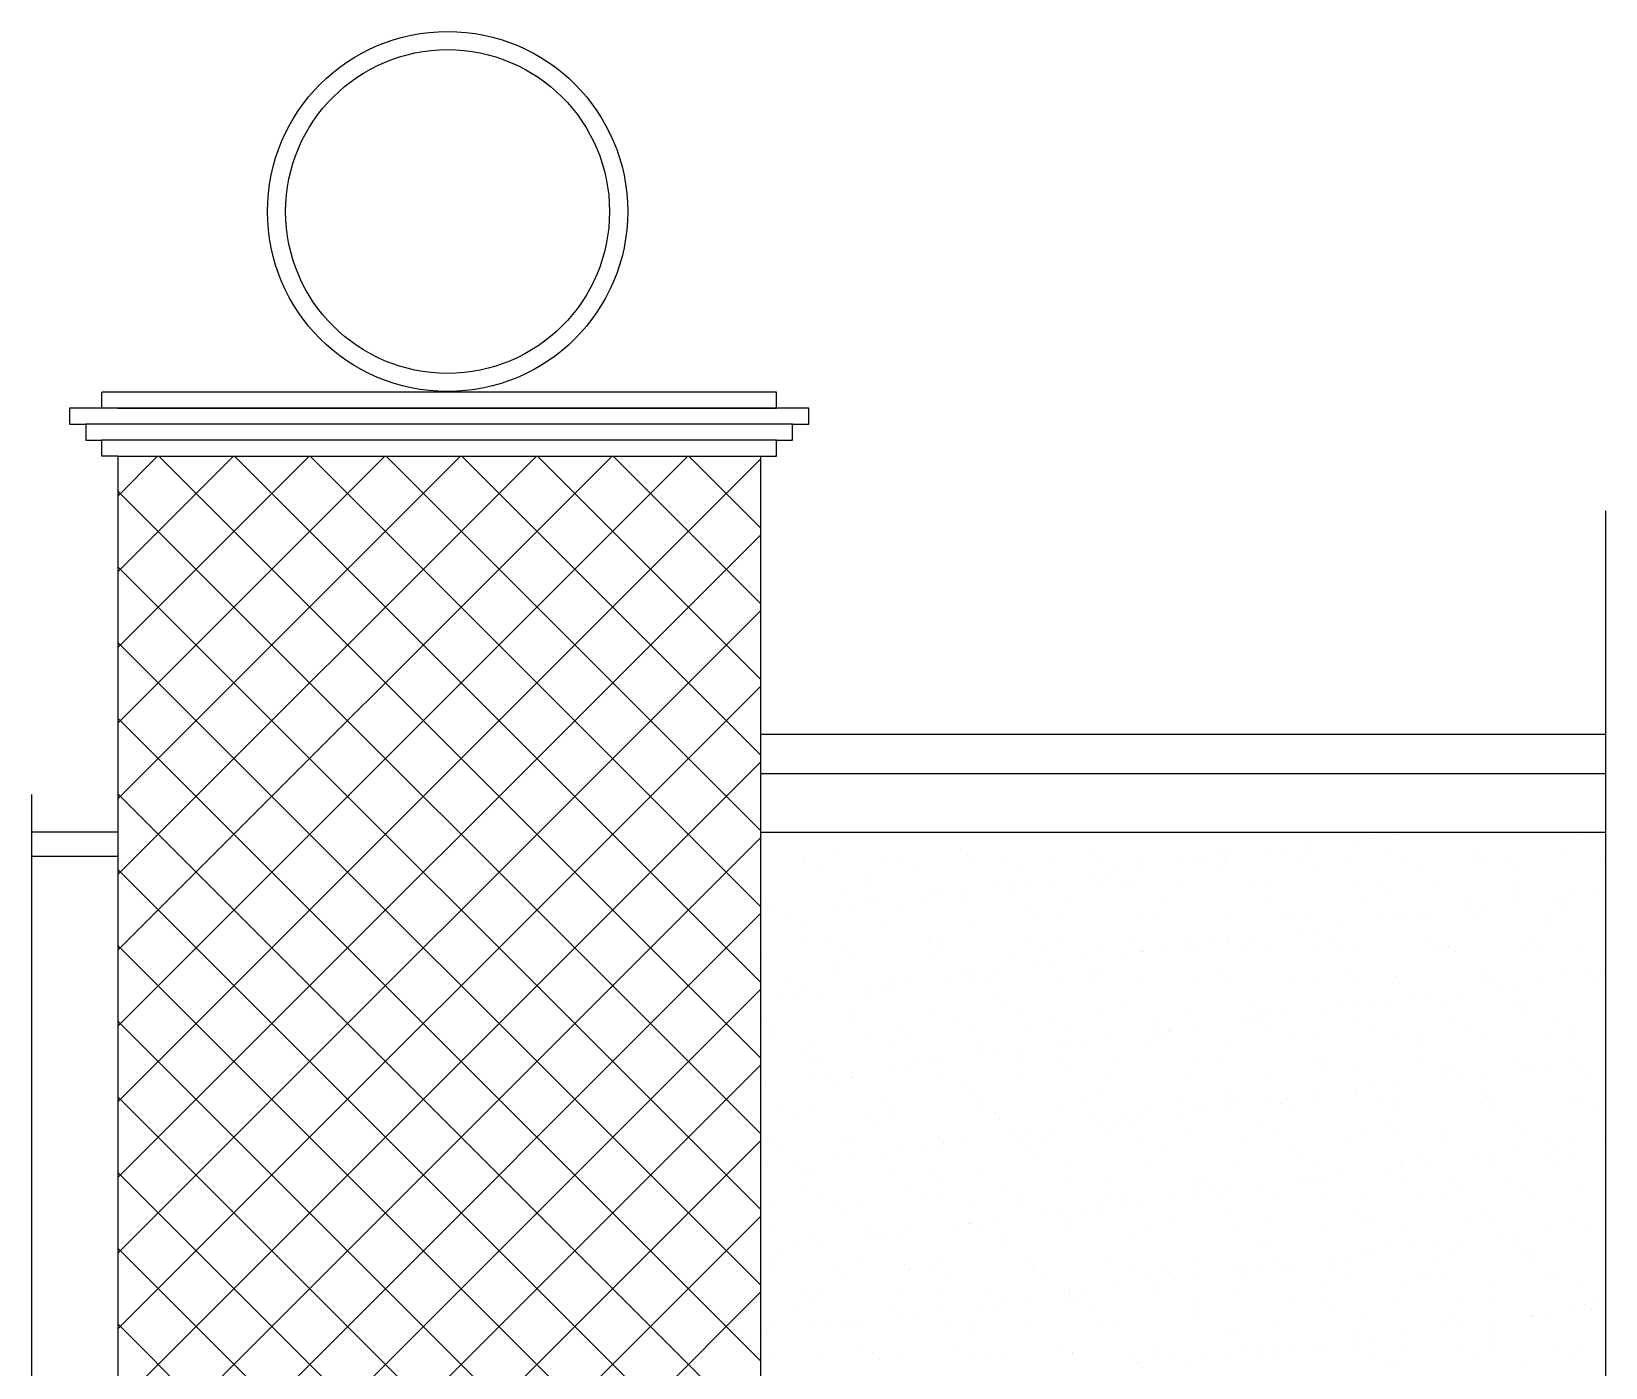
# Model space of a CAD drawing. Header units: metres. Extents: x -53 to 471, y -924 to -843.
# Drawn here: x 465.048 to 467.606, y -889.742 to -887.57 of the extents above; entities that cross this region are included whole.
import ezdxf

# ---------------------------------------------------------------- set-up
doc = ezdxf.new("R2010")
doc.units = ezdxf.units.M
doc.header["$MEASUREMENT"] = 0

# ---------------------------------------------------------------- blocks, each defined once
blk = doc.blocks.new('DDFF')
at = {"color": 7, "lineweight": 25, "ltscale": 72}
for p, q in [((3985.8379, 1457.8055), (3984.7416, 1457.8055)), ((3984.7416, 1457.7794), (3984.7416, 1457.8055)), ((3985.8379, 1457.7794), (3985.8379, 1457.8055)), ((3984.6894, 1457.7794), (3984.6894, 1457.7533)), ((3985.8901, 1457.7794), (3984.6894, 1457.7794)), ((3984.7677, 1457.7794), (3984.7416, 1457.7794)), ((3984.7677, 1457.7794), (3985.8118, 1457.7794)), ((3985.8118, 1457.7794), (3985.8379, 1457.7794)), ((3985.8901, 1457.7533), (3985.8901, 1457.7794)), ((3984.6894, 1457.7533), (3984.7155, 1457.7533)), ((3984.7416, 1457.7533), (3984.7155, 1457.7533)), ((3984.7155, 1457.7533), (3984.7155, 1457.7272)), ((3985.864, 1457.7533), (3984.7416, 1457.7533)), ((3985.864, 1457.7272), (3985.864, 1457.7533)), ((3985.864, 1457.7533), (3985.8901, 1457.7533)), ((3984.7155, 1457.7272), (3984.7416, 1457.7272)), ((3985.8379, 1457.7272), (3984.7416, 1457.7272)), ((3984.7416, 1457.7011), (3984.7416, 1457.7272)), ((3985.8379, 1457.7011), (3985.8379, 1457.7272)), ((3985.8379, 1457.7272), (3985.864, 1457.7272)), ((3984.7677, 1457.7011), (3984.7416, 1457.7011)), ((3984.7677, 1457.7011), (3984.7677, 1454.1809)), ((3984.7677, 1457.7011), (3985.8118, 1457.7011)), ((3984.7677, 1457.6365), (3984.8323, 1457.7011)), ((3984.7677, 1457.5134), (3984.9554, 1457.7011)), ((3984.7677, 1457.3904), (3985.0784, 1457.7011)), ((3984.7677, 1457.2673), (3985.2015, 1457.7011)), ((3984.7677, 1457.1443), (3985.3245, 1457.7011)), ((3984.7677, 1457.0212), (3985.4476, 1457.7011)), ((3984.7677, 1456.8982), (3985.5706, 1457.7011)), ((3984.7677, 1456.7751), (3985.6937, 1457.7011)), ((3984.7677, 1456.6521), (3985.8118, 1457.6962)), ((3985.8118, 1456.7235), (3984.8342, 1457.7011)), ((3985.8118, 1456.8466), (3984.9573, 1457.7011)), ((3985.8118, 1456.9696), (3985.0803, 1457.7011)), ((3985.8118, 1457.0927), (3985.2034, 1457.7011)), ((3985.8118, 1457.2157), (3985.3264, 1457.7011)), ((3985.8118, 1457.3388), (3985.4495, 1457.7011)), ((3985.8118, 1457.4618), (3985.5725, 1457.7011)), ((3985.8118, 1457.5849), (3985.6956, 1457.7011)), ((3985.8118, 1457.7011), (3985.8118, 1454.1809)), ((3985.8118, 1457.7011), (3985.8379, 1457.7011)), ((3985.8118, 1456.6005), (3984.7677, 1457.6446)), ((3987.1847, 1457.6124), (3987.1847, 1455.9964)), ((3984.7677, 1456.529), (3985.8118, 1457.5731)), ((3985.8118, 1456.4774), (3984.7677, 1457.5216)), ((3984.7677, 1456.406), (3985.8118, 1457.4501)), ((3985.8118, 1456.3544), (3984.7677, 1457.3985)), ((3984.7677, 1456.2829), (3985.8118, 1457.327)), ((3985.8118, 1456.2313), (3984.7677, 1457.2755)), ((3985.8118, 1457.2493), (3987.1847, 1457.2493)), ((3984.7677, 1456.1598), (3985.8118, 1457.204)), ((3985.8118, 1457.1857), (3987.1847, 1457.1857)), ((3984.6274, 1457.1513), (3984.6274, 1454.3314)), ((3985.8118, 1456.1083), (3984.7677, 1457.1524)), ((3984.7677, 1457.0903), (3984.6274, 1457.0903)), ((3985.8118, 1457.0903), (3987.1847, 1457.0903)), ((3984.7677, 1456.0368), (3985.8118, 1457.0809)), ((3985.8142, 1457.0856), (3985.8142, 1457.0856)), ((3985.9288, 1457.0633), (3985.9288, 1457.0633)), ((3986.7055, 1457.0678), (3986.7055, 1457.0678)), ((3986.7764, 1457.0772), (3986.7764, 1457.0772)), ((3986.8036, 1457.0807), (3986.8036, 1457.0807)), ((3986.846, 1457.0863), (3986.846, 1457.0863)), ((3987.1461, 1457.0857), (3987.1461, 1457.0857)), ((3984.7677, 1457.0509), (3984.6274, 1457.0509)), ((3985.8804, 1457.0429), (3985.8804, 1457.0429)), ((3985.8817, 1457.0409), (3985.8817, 1457.0409)), ((3986.014, 1457.0423), (3986.014, 1457.0423)), ((3986.0443, 1457.0412), (3986.0443, 1457.0412)), ((3986.1377, 1457.0615), (3986.1377, 1457.0615)), ((3986.1474, 1457.0527), (3986.1474, 1457.0527)), ((3986.155, 1457.0474), (3986.155, 1457.0474)), ((3986.2069, 1457.0415), (3986.2069, 1457.0415)), ((3986.2916, 1457.0491), (3986.2916, 1457.0491)), ((3986.3497, 1457.0569), (3986.3497, 1457.0569)), ((3986.3695, 1457.0418), (3986.3695, 1457.0418)), ((3986.4252, 1457.0485), (3986.4252, 1457.0485)), ((3986.4954, 1457.0402), (3986.4954, 1457.0402)), ((3986.5225, 1457.0437), (3986.5225, 1457.0437)), ((3986.532, 1457.0421), (3986.532, 1457.0421)), ((3986.5586, 1457.0551), (3986.5586, 1457.0551)), ((3986.565, 1457.0493), (3986.565, 1457.0493)), ((3986.5662, 1457.0535), (3986.5662, 1457.0535)), ((3986.5683, 1457.0463), (3986.5683, 1457.0463)), ((3986.6359, 1457.0587), (3986.6359, 1457.0587)), ((3986.6631, 1457.0622), (3986.6631, 1457.0622)), ((3986.6946, 1457.0424), (3986.6946, 1457.0424)), ((3986.7028, 1457.0553), (3986.7028, 1457.0553)), ((3986.7706, 1457.0505), (3986.7706, 1457.0505)), ((3986.8364, 1457.0546), (3986.8364, 1457.0546)), ((3986.8572, 1457.0427), (3986.8572, 1457.0427)), ((3986.9774, 1457.0597), (3986.9774, 1457.0597)), ((3986.9795, 1457.0487), (3986.9795, 1457.0487)), ((3986.9891, 1457.0399), (3986.9891, 1457.0399)), ((3987.0198, 1457.043), (3987.0198, 1457.043)), ((3987.114, 1457.0615), (3987.114, 1457.0615)), ((3987.1824, 1457.0433), (3987.1824, 1457.0433)), ((3985.8118, 1455.9852), (3984.7677, 1457.0294)), ((3985.9037, 1457.0269), (3985.9037, 1457.0269)), ((3985.9808, 1457.0157), (3985.9808, 1457.0157)), ((3986.0663, 1457.0272), (3986.0663, 1457.0272)), ((3986.2289, 1457.0275), (3986.2289, 1457.0275)), ((3986.2839, 1457.0123), (3986.2839, 1457.0123)), ((3986.3548, 1457.0217), (3986.3548, 1457.0217)), ((3986.382, 1457.0252), (3986.382, 1457.0252)), ((3986.3915, 1457.0278), (3986.3915, 1457.0278)), ((3986.4244, 1457.0308), (3986.4244, 1457.0308)), ((3986.5541, 1457.0281), (3986.5541, 1457.0281)), ((3986.7166, 1457.0284), (3986.7166, 1457.0284)), ((3986.8792, 1457.0286), (3986.8792, 1457.0286)), ((3987.0418, 1457.0289), (3987.0418, 1457.0289)), ((3987.1846, 1457.0125), (3987.1846, 1457.0125)), ((3985.951, 1456.994), (3985.951, 1456.994)), ((3985.9904, 1457.0069), (3985.9904, 1457.0069)), ((3986.0877, 1456.9957), (3986.0877, 1456.9957)), ((3986.1009, 1456.9882), (3986.1009, 1456.9882)), ((3986.1434, 1456.9938), (3986.1434, 1456.9938)), ((3986.1928, 1457.0111), (3986.1928, 1457.0111)), ((3986.2143, 1457.0032), (3986.2143, 1457.0032)), ((3986.2212, 1456.9951), (3986.2212, 1456.9951)), ((3986.2415, 1457.0067), (3986.2415, 1457.0067)), ((3986.3622, 1457.0002), (3986.3622, 1457.0002)), ((3986.4017, 1457.0093), (3986.4017, 1457.0093)), ((3986.4113, 1457.0005), (3986.4113, 1457.0005)), ((3986.4989, 1457.0019), (3986.4989, 1457.0019)), ((3986.6137, 1457.0047), (3986.6137, 1457.0047)), ((3986.6324, 1457.0013), (3986.6324, 1457.0013)), ((3986.7734, 1457.0063), (3986.7734, 1457.0063)), ((3986.8226, 1457.0029), (3986.8226, 1457.0029)), ((3986.8322, 1456.9941), (3986.8322, 1456.9941)), ((3986.9101, 1457.0081), (3986.9101, 1457.0081)), ((3987.0346, 1456.9983), (3987.0346, 1456.9983)), ((3987.0436, 1457.0074), (3987.0436, 1457.0074)), ((3987.1328, 1456.9889), (3987.1328, 1456.9889)), ((3987.1752, 1456.9945), (3987.1752, 1456.9945)), ((3985.8204, 1456.9761), (3985.8204, 1456.9761)), ((3985.8239, 1456.9699), (3985.8239, 1456.9699)), ((3985.8335, 1456.9611), (3985.8335, 1456.9611)), ((3985.9332, 1456.9661), (3985.9332, 1456.9661)), ((3985.9604, 1456.9697), (3985.9604, 1456.9697)), ((3985.983, 1456.9764), (3985.983, 1456.9764)), ((3986.0029, 1456.9753), (3986.0029, 1456.9753)), ((3986.0358, 1456.9653), (3986.0358, 1456.9653)), ((3986.0738, 1456.9846), (3986.0738, 1456.9846)), ((3986.1456, 1456.9767), (3986.1456, 1456.9767)), ((3986.2447, 1456.9635), (3986.2447, 1456.9635)), ((3986.3081, 1456.977), (3986.3081, 1456.977)), ((3986.4707, 1456.9773), (3986.4707, 1456.9773)), ((3986.6333, 1456.9776), (3986.6333, 1456.9776)), ((3986.7959, 1456.9779), (3986.7959, 1456.9779)), ((3986.9585, 1456.9782), (3986.9585, 1456.9782)), ((3986.9651, 1456.9668), (3986.9651, 1456.9668)), ((3986.9923, 1456.9704), (3986.9923, 1456.9704)), ((3987.0347, 1456.976), (3987.0347, 1456.976)), ((3987.1056, 1456.9853), (3987.1056, 1456.9853)), ((3987.1173, 1456.9609), (3987.1173, 1456.9609)), ((3987.121, 1456.9785), (3987.121, 1456.9785)), ((3984.7677, 1455.9137), (3985.8118, 1456.9579)), ((3985.8199, 1456.9512), (3985.8199, 1456.9512)), ((3985.8623, 1456.9568), (3985.8623, 1456.9568)), ((3985.8837, 1456.9423), (3985.8837, 1456.9423)), ((3986.0172, 1456.9417), (3986.0172, 1456.9417)), ((3986.1583, 1456.9468), (3986.1583, 1456.9468)), ((3986.2544, 1456.9546), (3986.2544, 1456.9546)), ((3986.2949, 1456.9485), (3986.2949, 1456.9485)), ((3986.4285, 1456.9479), (3986.4285, 1456.9479)), ((3986.4567, 1456.9588), (3986.4567, 1456.9588)), ((3986.5695, 1456.953), (3986.5695, 1456.953)), ((3986.6656, 1456.957), (3986.6656, 1456.957)), ((3986.6753, 1456.9482), (3986.6753, 1456.9482)), ((3986.7061, 1456.9547), (3986.7061, 1456.9547)), ((3986.7536, 1456.939), (3986.7536, 1456.939)), ((3986.8245, 1456.9483), (3986.8245, 1456.9483)), ((3986.8397, 1456.9541), (3986.8397, 1456.9541)), ((3986.8517, 1456.9519), (3986.8517, 1456.9519)), ((3986.8776, 1456.9524), (3986.8776, 1456.9524)), ((3986.8942, 1456.9575), (3986.8942, 1456.9575)), ((3986.9807, 1456.9591), (3986.9807, 1456.9591)), ((3987.0865, 1456.9506), (3987.0865, 1456.9506)), ((3987.0961, 1456.9418), (3987.0961, 1456.9418)), ((3985.8789, 1456.9194), (3985.8789, 1456.9194)), ((3985.9239, 1456.9102), (3985.9239, 1456.9102)), ((3986.0865, 1456.9105), (3986.0865, 1456.9105)), ((3986.0878, 1456.9176), (3986.0878, 1456.9176)), ((3986.249, 1456.9108), (3986.249, 1456.9108)), ((3986.2998, 1456.913), (3986.2998, 1456.913)), ((3986.4116, 1456.9111), (3986.4116, 1456.9111)), ((3986.5087, 1456.9112), (3986.5087, 1456.9112)), ((3986.5435, 1456.9113), (3986.5435, 1456.9113)), ((3986.5707, 1456.9149), (3986.5707, 1456.9149)), ((3986.5742, 1456.9113), (3986.5742, 1456.9113)), ((3986.6131, 1456.9205), (3986.6131, 1456.9205)), ((3986.684, 1456.9298), (3986.684, 1456.9298)), ((3986.7112, 1456.9334), (3986.7112, 1456.9334)), ((3986.7368, 1456.9116), (3986.7368, 1456.9116)), ((3986.8994, 1456.9119), (3986.8994, 1456.9119)), ((3987.0619, 1456.9122), (3987.0619, 1456.9122)), ((3985.8118, 1455.8622), (3984.7677, 1456.9063)), ((3985.8133, 1456.8883), (3985.8133, 1456.8883)), ((3985.9459, 1456.8961), (3985.9459, 1456.8961)), ((3985.9543, 1456.8934), (3985.9543, 1456.8934)), ((3986.0909, 1456.8951), (3986.0909, 1456.8951)), ((3986.0974, 1456.9088), (3986.0974, 1456.9088)), ((3986.1085, 1456.8964), (3986.1085, 1456.8964)), ((3986.2245, 1456.8945), (3986.2245, 1456.8945)), ((3986.2711, 1456.8967), (3986.2711, 1456.8967)), ((3986.3655, 1456.8996), (3986.3655, 1456.8996)), ((3986.403, 1456.8928), (3986.403, 1456.8928)), ((3986.4301, 1456.8964), (3986.4301, 1456.8964)), ((3986.4336, 1456.897), (3986.4336, 1456.897)), ((3986.4726, 1456.902), (3986.4726, 1456.902)), ((3986.5022, 1456.9013), (3986.5022, 1456.9013)), ((3986.5183, 1456.9024), (3986.5183, 1456.9024)), ((3986.5962, 1456.8973), (3986.5962, 1456.8973)), ((3986.6357, 1456.9007), (3986.6357, 1456.9007)), ((3986.7207, 1456.9066), (3986.7207, 1456.9066)), ((3986.7588, 1456.8976), (3986.7588, 1456.8976)), ((3986.7767, 1456.9057), (3986.7767, 1456.9057)), ((3986.9134, 1456.9075), (3986.9134, 1456.9075)), ((3986.9214, 1456.8979), (3986.9214, 1456.8979)), ((3986.9296, 1456.9048), (3986.9296, 1456.9048)), ((3986.9392, 1456.896), (3986.9392, 1456.896)), ((3987.0469, 1456.9068), (3987.0469, 1456.9068)), ((3987.084, 1456.8982), (3987.084, 1456.8982)), ((3987.1416, 1456.9002), (3987.1416, 1456.9002)), ((3985.9309, 1456.8718), (3985.9309, 1456.8718)), ((3985.9405, 1456.863), (3985.9405, 1456.863)), ((3986.1429, 1456.8672), (3986.1429, 1456.8672)), ((3986.1491, 1456.8594), (3986.1491, 1456.8594)), ((3986.1915, 1456.865), (3986.1915, 1456.865)), ((3986.2624, 1456.8743), (3986.2624, 1456.8743)), ((3986.2896, 1456.8779), (3986.2896, 1456.8779)), ((3986.3321, 1456.8835), (3986.3321, 1456.8835)), ((3986.3518, 1456.8654), (3986.3518, 1456.8654)), ((3986.5637, 1456.8608), (3986.5637, 1456.8608)), ((3986.7726, 1456.859), (3986.7726, 1456.859)), ((3986.984, 1456.8585), (3986.984, 1456.8585)), ((3987.1206, 1456.8603), (3987.1206, 1456.8603)), ((3987.1809, 1456.8601), (3987.1809, 1456.8601)), ((3984.7677, 1455.7907), (3985.8118, 1456.8348)), ((3985.8626, 1456.8454), (3985.8626, 1456.8454)), ((3985.887, 1456.8417), (3985.887, 1456.8417)), ((3985.9814, 1456.8373), (3985.9814, 1456.8373)), ((3986.0085, 1456.8409), (3986.0085, 1456.8409)), ((3986.0205, 1456.8411), (3986.0205, 1456.8411)), ((3986.0252, 1456.8457), (3986.0252, 1456.8457)), ((3986.051, 1456.8465), (3986.051, 1456.8465)), ((3986.1219, 1456.8558), (3986.1219, 1456.8558)), ((3986.1615, 1456.8462), (3986.1615, 1456.8462)), ((3986.1877, 1456.8459), (3986.1877, 1456.8459)), ((3986.2982, 1456.8479), (3986.2982, 1456.8479)), ((3986.3503, 1456.8462), (3986.3503, 1456.8462)), ((3986.3614, 1456.8566), (3986.3614, 1456.8566)), ((3986.4317, 1456.8473), (3986.4317, 1456.8473)), ((3986.5129, 1456.8465), (3986.5129, 1456.8465)), ((3986.5728, 1456.8524), (3986.5728, 1456.8524)), ((3986.6755, 1456.8468), (3986.6755, 1456.8468)), ((3986.7094, 1456.8541), (3986.7094, 1456.8541)), ((3986.7823, 1456.8502), (3986.7823, 1456.8502)), ((3986.838, 1456.8471), (3986.838, 1456.8471)), ((3986.843, 1456.8535), (3986.843, 1456.8535)), ((3986.9846, 1456.8544), (3986.9846, 1456.8544)), ((3987.0006, 1456.8474), (3987.0006, 1456.8474)), ((3987.0132, 1456.838), (3987.0132, 1456.838)), ((3987.0404, 1456.8416), (3987.0404, 1456.8416)), ((3987.0828, 1456.8472), (3987.0828, 1456.8472)), ((3987.1537, 1456.8565), (3987.1537, 1456.8565)), ((3987.1632, 1456.8477), (3987.1632, 1456.8477)), ((3985.8408, 1456.8188), (3985.8408, 1456.8188)), ((3985.868, 1456.8224), (3985.868, 1456.8224)), ((3985.9105, 1456.828), (3985.9105, 1456.828)), ((3985.9859, 1456.8214), (3985.9859, 1456.8214)), ((3986.1948, 1456.8196), (3986.1948, 1456.8196)), ((3986.2044, 1456.8108), (3986.2044, 1456.8108)), ((3986.4068, 1456.815), (3986.4068, 1456.815)), ((3986.6157, 1456.8132), (3986.6157, 1456.8132)), ((3986.8018, 1456.8101), (3986.8018, 1456.8101)), ((3986.8277, 1456.8086), (3986.8277, 1456.8086)), ((3986.8727, 1456.8195), (3986.8727, 1456.8195)), ((3986.8999, 1456.8231), (3986.8999, 1456.8231)), ((3986.9423, 1456.8287), (3986.9423, 1456.8287)), ((3985.8118, 1455.7391), (3984.7677, 1456.7832)), ((3985.8166, 1456.7877), (3985.8166, 1456.7877)), ((3985.9576, 1456.7928), (3985.9576, 1456.7928)), ((3986.0942, 1456.7945), (3986.0942, 1456.7945)), ((3986.2278, 1456.7939), (3986.2278, 1456.7939)), ((3986.3688, 1456.799), (3986.3688, 1456.799)), ((3986.5054, 1456.8007), (3986.5054, 1456.8007)), ((3986.5916, 1456.7825), (3986.5916, 1456.7825)), ((3986.6188, 1456.7861), (3986.6188, 1456.7861)), ((3986.6253, 1456.8044), (3986.6253, 1456.8044)), ((3986.639, 1456.8001), (3986.639, 1456.8001)), ((3986.6612, 1456.7916), (3986.6612, 1456.7916)), ((3986.7322, 1456.801), (3986.7322, 1456.801)), ((3986.7593, 1456.8046), (3986.7593, 1456.8046)), ((3986.78, 1456.8052), (3986.78, 1456.8052)), ((3986.9167, 1456.8069), (3986.9167, 1456.8069)), ((3987.0366, 1456.8068), (3987.0366, 1456.8068)), ((3987.0462, 1456.7979), (3987.0462, 1456.7979)), ((3987.0502, 1456.8063), (3987.0502, 1456.8063)), ((3987.1041, 1456.7815), (3987.1041, 1456.7815)), ((3985.8255, 1456.7651), (3985.8255, 1456.7651)), ((3985.829, 1456.7756), (3985.829, 1456.7756)), ((3985.966, 1456.7794), (3985.966, 1456.7794)), ((3985.9881, 1456.7654), (3985.9881, 1456.7654)), ((3986.0379, 1456.7738), (3986.0379, 1456.7738)), ((3986.0475, 1456.7649), (3986.0475, 1456.7649)), ((3986.1286, 1456.7797), (3986.1286, 1456.7797)), ((3986.1506, 1456.7657), (3986.1506, 1456.7657)), ((3986.2499, 1456.7691), (3986.2499, 1456.7691)), ((3986.2912, 1456.78), (3986.2912, 1456.78)), ((3986.3132, 1456.766), (3986.3132, 1456.766)), ((3986.4511, 1456.764), (3986.4511, 1456.764)), ((3986.4538, 1456.7803), (3986.4538, 1456.7803)), ((3986.4588, 1456.7674), (3986.4588, 1456.7674)), ((3986.4684, 1456.7585), (3986.4684, 1456.7585)), ((3986.4758, 1456.7663), (3986.4758, 1456.7663)), ((3986.4783, 1456.7676), (3986.4783, 1456.7676)), ((3986.5207, 1456.7731), (3986.5207, 1456.7731)), ((3986.6164, 1456.7806), (3986.6164, 1456.7806)), ((3986.6384, 1456.7666), (3986.6384, 1456.7666)), ((3986.6707, 1456.7627), (3986.6707, 1456.7627)), ((3986.7789, 1456.7809), (3986.7789, 1456.7809)), ((3986.801, 1456.7669), (3986.801, 1456.7669)), ((3986.8796, 1456.7609), (3986.8796, 1456.7609)), ((3986.9415, 1456.7812), (3986.9415, 1456.7812)), ((3986.9635, 1456.7672), (3986.9635, 1456.7672)), ((3986.9873, 1456.7579), (3986.9873, 1456.7579)), ((3987.0916, 1456.7563), (3987.0916, 1456.7563)), ((3987.1239, 1456.7597), (3987.1239, 1456.7597)), ((3987.1261, 1456.7675), (3987.1261, 1456.7675)), ((3985.8903, 1456.7411), (3985.8903, 1456.7411)), ((3986.0238, 1456.7405), (3986.0238, 1456.7405)), ((3986.1648, 1456.7456), (3986.1648, 1456.7456)), ((3986.1972, 1456.7306), (3986.1972, 1456.7306)), ((3986.2397, 1456.7361), (3986.2397, 1456.7361)), ((3986.3015, 1456.7473), (3986.3015, 1456.7473)), ((3986.3106, 1456.7455), (3986.3106, 1456.7455)), ((3986.3377, 1456.7491), (3986.3377, 1456.7491)), ((3986.3802, 1456.7546), (3986.3802, 1456.7546)), ((3986.435, 1456.7467), (3986.435, 1456.7467)), ((3986.576, 1456.7518), (3986.576, 1456.7518)), ((3986.7127, 1456.7535), (3986.7127, 1456.7535)), ((3986.8462, 1456.7529), (3986.8462, 1456.7529)), ((3986.8893, 1456.7521), (3986.8893, 1456.7521)), ((3984.7677, 1455.6676), (3985.8118, 1456.7118)), ((3985.8809, 1456.7279), (3985.8809, 1456.7279)), ((3985.8906, 1456.7191), (3985.8906, 1456.7191)), ((3985.9047, 1456.7146), (3985.9047, 1456.7146)), ((3986.0295, 1456.7085), (3986.0295, 1456.7085)), ((3986.0567, 1456.7121), (3986.0567, 1456.7121)), ((3986.0673, 1456.7149), (3986.0673, 1456.7149)), ((3986.0929, 1456.7233), (3986.0929, 1456.7233)), ((3986.0991, 1456.7176), (3986.0991, 1456.7176)), ((3986.17, 1456.727), (3986.17, 1456.727)), ((3986.2299, 1456.7152), (3986.2299, 1456.7152)), ((3986.3018, 1456.7215), (3986.3018, 1456.7215)), ((3986.3114, 1456.7127), (3986.3114, 1456.7127)), ((3986.3925, 1456.7155), (3986.3925, 1456.7155)), ((3986.5138, 1456.7169), (3986.5138, 1456.7169)), ((3986.5551, 1456.7158), (3986.5551, 1456.7158)), ((3986.7176, 1456.7161), (3986.7176, 1456.7161)), ((3986.7227, 1456.7151), (3986.7227, 1456.7151)), ((3986.7323, 1456.7063), (3986.7323, 1456.7063)), ((3986.8802, 1456.7164), (3986.8802, 1456.7164)), ((3986.9199, 1456.7063), (3986.9199, 1456.7063)), ((3986.9347, 1456.7105), (3986.9347, 1456.7105)), ((3987.0428, 1456.7167), (3987.0428, 1456.7167)), ((3987.0535, 1456.7057), (3987.0535, 1456.7057)), ((3987.0613, 1456.7092), (3987.0613, 1456.7092)), ((3987.0885, 1456.7127), (3987.0885, 1456.7127)), ((3987.131, 1456.7183), (3987.131, 1456.7183)), ((3987.1436, 1456.7087), (3987.1436, 1456.7087)), ((3985.8181, 1456.6806), (3985.8181, 1456.6806)), ((3985.8199, 1456.6871), (3985.8199, 1456.6871)), ((3985.889, 1456.69), (3985.889, 1456.69)), ((3985.9162, 1456.6936), (3985.9162, 1456.6936)), ((3985.9586, 1456.6991), (3985.9586, 1456.6991)), ((3985.9609, 1456.6922), (3985.9609, 1456.6922)), ((3986.0975, 1456.6939), (3986.0975, 1456.6939)), ((3986.2311, 1456.6933), (3986.2311, 1456.6933)), ((3986.3721, 1456.6984), (3986.3721, 1456.6984)), ((3986.5087, 1456.7001), (3986.5087, 1456.7001)), ((3986.6423, 1456.6995), (3986.6423, 1456.6995)), ((3986.7833, 1456.7046), (3986.7833, 1456.7046)), ((3986.8499, 1456.6813), (3986.8499, 1456.6813)), ((3986.9208, 1456.6907), (3986.9208, 1456.6907)), ((3986.948, 1456.6942), (3986.948, 1456.6942)), ((3986.9904, 1456.6998), (3986.9904, 1456.6998)), ((3987.1532, 1456.6999), (3987.1532, 1456.6999)), ((3985.8118, 1455.6161), (3984.7677, 1456.6602)), ((3985.936, 1456.6775), (3985.936, 1456.6775)), ((3986.1449, 1456.6757), (3986.1449, 1456.6757)), ((3986.1545, 1456.6669), (3986.1545, 1456.6669)), ((3986.3569, 1456.6711), (3986.3569, 1456.6711)), ((3986.5658, 1456.6693), (3986.5658, 1456.6693)), ((3986.5754, 1456.6605), (3986.5754, 1456.6605)), ((3986.6398, 1456.6536), (3986.6398, 1456.6536)), ((3986.6669, 1456.6572), (3986.6669, 1456.6572)), ((3986.7094, 1456.6628), (3986.7094, 1456.6628)), ((3986.7777, 1456.6647), (3986.7777, 1456.6647)), ((3986.7803, 1456.6721), (3986.7803, 1456.6721)), ((3986.8075, 1456.6757), (3986.8075, 1456.6757)), ((3986.9867, 1456.6629), (3986.9867, 1456.6629)), ((3986.9905, 1456.6574), (3986.9905, 1456.6574)), ((3986.9963, 1456.6541), (3986.9963, 1456.6541)), ((3987.1272, 1456.6591), (3987.1272, 1456.6591)), ((3985.8456, 1456.6484), (3985.8456, 1456.6484)), ((3985.8676, 1456.6344), (3985.8676, 1456.6344)), ((3985.8936, 1456.6405), (3985.8936, 1456.6405)), ((3985.9879, 1456.6299), (3985.9879, 1456.6299)), ((3986.0082, 1456.6487), (3986.0082, 1456.6487)), ((3986.0271, 1456.6399), (3986.0271, 1456.6399)), ((3986.0302, 1456.6347), (3986.0302, 1456.6347)), ((3986.1681, 1456.645), (3986.1681, 1456.645)), ((3986.1708, 1456.649), (3986.1708, 1456.649)), ((3986.1928, 1456.635), (3986.1928, 1456.635)), ((3986.3048, 1456.6467), (3986.3048, 1456.6467)), ((3986.3334, 1456.6493), (3986.3334, 1456.6493)), ((3986.3554, 1456.6353), (3986.3554, 1456.6353)), ((3986.4383, 1456.6461), (3986.4383, 1456.6461)), ((3986.4959, 1456.6496), (3986.4959, 1456.6496)), ((3986.4992, 1456.6351), (3986.4992, 1456.6351)), ((3986.518, 1456.6356), (3986.518, 1456.6356)), ((3986.5264, 1456.6387), (3986.5264, 1456.6387)), ((3986.5688, 1456.6443), (3986.5688, 1456.6443)), ((3986.5793, 1456.6512), (3986.5793, 1456.6512)), ((3986.6585, 1456.6499), (3986.6585, 1456.6499)), ((3986.6805, 1456.6359), (3986.6805, 1456.6359)), ((3986.716, 1456.6529), (3986.716, 1456.6529)), ((3986.8211, 1456.6502), (3986.8211, 1456.6502)), ((3986.8431, 1456.6362), (3986.8431, 1456.6362)), ((3986.8495, 1456.6523), (3986.8495, 1456.6523)), ((3986.9837, 1456.6505), (3986.9837, 1456.6505)), ((3987.0057, 1456.6365), (3987.0057, 1456.6365)), ((3987.1463, 1456.6508), (3987.1463, 1456.6508)), ((3987.1683, 1456.6367), (3987.1683, 1456.6367)), ((3985.9976, 1456.6211), (3985.9976, 1456.6211)), ((3986.1999, 1456.6253), (3986.1999, 1456.6253)), ((3986.2878, 1456.6073), (3986.2878, 1456.6073)), ((3986.3587, 1456.6166), (3986.3587, 1456.6166)), ((3986.3859, 1456.6202), (3986.3859, 1456.6202)), ((3986.4088, 1456.6235), (3986.4088, 1456.6235)), ((3986.4184, 1456.6147), (3986.4184, 1456.6147)), ((3986.4283, 1456.6258), (3986.4283, 1456.6258)), ((3986.6208, 1456.6189), (3986.6208, 1456.6189)), ((3986.7866, 1456.604), (3986.7866, 1456.604)), ((3986.8297, 1456.6171), (3986.8297, 1456.6171)), ((3986.8393, 1456.6083), (3986.8393, 1456.6083)), ((3986.9232, 1456.6057), (3986.9232, 1456.6057)), ((3987.0417, 1456.6125), (3987.0417, 1456.6125)), ((3987.0568, 1456.6051), (3987.0568, 1456.6051)), ((3984.7677, 1455.5446), (3985.8118, 1456.5887)), ((3985.8232, 1456.5865), (3985.8232, 1456.5865)), ((3985.831, 1456.5841), (3985.831, 1456.5841)), ((3985.9469, 1456.5839), (3985.9469, 1456.5839)), ((3985.9642, 1456.5916), (3985.9642, 1456.5916)), ((3986.043, 1456.5795), (3986.043, 1456.5795)), ((3986.0776, 1456.5796), (3986.0776, 1456.5796)), ((3986.1008, 1456.5933), (3986.1008, 1456.5933)), ((3986.1048, 1456.5832), (3986.1048, 1456.5832)), ((3986.1095, 1456.5842), (3986.1095, 1456.5842)), ((3986.1473, 1456.5888), (3986.1473, 1456.5888)), ((3986.2182, 1456.5981), (3986.2182, 1456.5981)), ((3986.2344, 1456.5927), (3986.2344, 1456.5927)), ((3986.2453, 1456.6017), (3986.2453, 1456.6017)), ((3986.2519, 1456.5777), (3986.2519, 1456.5777)), ((3986.2721, 1456.5845), (3986.2721, 1456.5845)), ((3986.3754, 1456.5978), (3986.3754, 1456.5978)), ((3986.4346, 1456.5848), (3986.4346, 1456.5848)), ((3986.512, 1456.5995), (3986.512, 1456.5995)), ((3986.5972, 1456.5851), (3986.5972, 1456.5851)), ((3986.6456, 1456.5989), (3986.6456, 1456.5989)), ((3986.7598, 1456.5854), (3986.7598, 1456.5854)), ((3986.9224, 1456.5857), (3986.9224, 1456.5857)), ((3987.085, 1456.586), (3987.085, 1456.586)), ((3987.1095, 1456.5803), (3987.1095, 1456.5803)), ((3987.1367, 1456.5839), (3987.1367, 1456.5839)), ((3987.1791, 1456.5895), (3987.1791, 1456.5895)), ((3985.8406, 1456.5753), (3985.8406, 1456.5753)), ((3985.8662, 1456.5518), (3985.8662, 1456.5518)), ((3985.9371, 1456.5611), (3985.9371, 1456.5611)), ((3985.9643, 1456.5647), (3985.9643, 1456.5647)), ((3986.0067, 1456.5703), (3986.0067, 1456.5703)), ((3986.2615, 1456.5688), (3986.2615, 1456.5688)), ((3986.4639, 1456.573), (3986.4639, 1456.573)), ((3986.6728, 1456.5713), (3986.6728, 1456.5713)), ((3986.6824, 1456.5624), (3986.6824, 1456.5624)), ((3986.7193, 1456.5523), (3986.7193, 1456.5523)), ((3986.8528, 1456.5517), (3986.8528, 1456.5517)), ((3986.8848, 1456.5666), (3986.8848, 1456.5666)), ((3986.898, 1456.5525), (3986.898, 1456.5525)), ((3986.969, 1456.5618), (3986.969, 1456.5618)), ((3986.9938, 1456.5568), (3986.9938, 1456.5568)), ((3986.9961, 1456.5654), (3986.9961, 1456.5654)), ((3987.0386, 1456.571), (3987.0386, 1456.571)), ((3987.0937, 1456.5648), (3987.0937, 1456.5648)), ((3987.1033, 1456.556), (3987.1033, 1456.556)), ((3987.1305, 1456.5585), (3987.1305, 1456.5585)), ((3985.8118, 1455.493), (3984.7677, 1456.5371)), ((3985.8238, 1456.5462), (3985.8238, 1456.5462)), ((3985.886, 1456.5336), (3985.886, 1456.5336)), ((3985.8969, 1456.54), (3985.8969, 1456.54)), ((3986.0304, 1456.5393), (3986.0304, 1456.5393)), ((3986.0949, 1456.5318), (3986.0949, 1456.5318)), ((3986.1714, 1456.5444), (3986.1714, 1456.5444)), ((3986.3069, 1456.5272), (3986.3069, 1456.5272)), ((3986.3081, 1456.5461), (3986.3081, 1456.5461)), ((3986.4416, 1456.5455), (3986.4416, 1456.5455)), ((3986.5826, 1456.5506), (3986.5826, 1456.5506)), ((3986.7151, 1456.5284), (3986.7151, 1456.5284)), ((3986.7575, 1456.534), (3986.7575, 1456.534)), ((3986.8284, 1456.5433), (3986.8284, 1456.5433)), ((3986.8556, 1456.5469), (3986.8556, 1456.5469)), ((3985.8878, 1456.5177), (3985.8878, 1456.5177)), ((3985.9098, 1456.5037), (3985.9098, 1456.5037)), ((3986.0504, 1456.518), (3986.0504, 1456.518)), ((3986.0724, 1456.5039), (3986.0724, 1456.5039)), ((3986.1046, 1456.523), (3986.1046, 1456.523)), ((3986.213, 1456.5183), (3986.213, 1456.5183)), ((3986.235, 1456.5042), (3986.235, 1456.5042)), ((3986.3755, 1456.5186), (3986.3755, 1456.5186)), ((3986.3975, 1456.5045), (3986.3975, 1456.5045)), ((3986.5158, 1456.5254), (3986.5158, 1456.5254)), ((3986.5255, 1456.5166), (3986.5255, 1456.5166)), ((3986.5381, 1456.5189), (3986.5381, 1456.5189)), ((3986.5474, 1456.5063), (3986.5474, 1456.5063)), ((3986.5601, 1456.5048), (3986.5601, 1456.5048)), ((3986.5745, 1456.5099), (3986.5745, 1456.5099)), ((3986.617, 1456.5155), (3986.617, 1456.5155)), ((3986.6879, 1456.5248), (3986.6879, 1456.5248)), ((3986.7007, 1456.5192), (3986.7007, 1456.5192)), ((3986.7227, 1456.5051), (3986.7227, 1456.5051)), ((3986.7278, 1456.5208), (3986.7278, 1456.5208)), ((3986.7899, 1456.5034), (3986.7899, 1456.5034)), ((3986.8633, 1456.5195), (3986.8633, 1456.5195)), ((3986.8853, 1456.5054), (3986.8853, 1456.5054)), ((3986.9265, 1456.5051), (3986.9265, 1456.5051)), ((3986.9367, 1456.519), (3986.9367, 1456.519)), ((3986.9463, 1456.5102), (3986.9463, 1456.5102)), ((3987.0258, 1456.5197), (3987.0258, 1456.5197)), ((3987.0479, 1456.5057), (3987.0479, 1456.5057)), ((3987.0601, 1456.5045), (3987.0601, 1456.5045)), ((3987.1487, 1456.5144), (3987.1487, 1456.5144)), ((3985.8264, 1456.4859), (3985.8264, 1456.4859)), ((3985.938, 1456.486), (3985.938, 1456.486)), ((3985.9476, 1456.4772), (3985.9476, 1456.4772)), ((3985.9674, 1456.491), (3985.9674, 1456.491)), ((3986.1041, 1456.4927), (3986.1041, 1456.4927)), ((3986.15, 1456.4814), (3986.15, 1456.4814)), ((3986.2377, 1456.4921), (3986.2377, 1456.4921)), ((3986.3359, 1456.4785), (3986.3359, 1456.4785)), ((3986.3589, 1456.4796), (3986.3589, 1456.4796)), ((3986.3787, 1456.4972), (3986.3787, 1456.4972)), ((3986.4068, 1456.4878), (3986.4068, 1456.4878)), ((3986.434, 1456.4914), (3986.434, 1456.4914)), ((3986.4765, 1456.497), (3986.4765, 1456.497)), ((3986.5153, 1456.4989), (3986.5153, 1456.4989)), ((3986.5709, 1456.475), (3986.5709, 1456.475)), ((3986.6489, 1456.4983), (3986.6489, 1456.4983)), ((3984.7677, 1455.4215), (3985.8118, 1456.4657)), ((3985.8265, 1456.4529), (3985.8265, 1456.4529)), ((3985.9891, 1456.4532), (3985.9891, 1456.4532)), ((3986.1258, 1456.4508), (3986.1258, 1456.4508)), ((3986.1516, 1456.4535), (3986.1516, 1456.4535)), ((3986.153, 1456.4544), (3986.153, 1456.4544)), ((3986.1954, 1456.46), (3986.1954, 1456.46)), ((3986.2663, 1456.4693), (3986.2663, 1456.4693)), ((3986.2935, 1456.4729), (3986.2935, 1456.4729)), ((3986.3142, 1456.4538), (3986.3142, 1456.4538)), ((3986.3685, 1456.4708), (3986.3685, 1456.4708)), ((3986.4768, 1456.454), (3986.4768, 1456.454)), ((3986.5859, 1456.45), (3986.5859, 1456.45)), ((3986.6394, 1456.4543), (3986.6394, 1456.4543)), ((3986.7226, 1456.4517), (3986.7226, 1456.4517)), ((3986.7798, 1456.4732), (3986.7798, 1456.4732)), ((3986.7894, 1456.4644), (3986.7894, 1456.4644)), ((3986.802, 1456.4546), (3986.802, 1456.4546)), ((3986.8561, 1456.4511), (3986.8561, 1456.4511)), ((3986.9645, 1456.4549), (3986.9645, 1456.4549)), ((3986.9918, 1456.4686), (3986.9918, 1456.4686)), ((3986.9971, 1456.4562), (3986.9971, 1456.4562)), ((3987.1271, 1456.4552), (3987.1271, 1456.4552)), ((3987.1338, 1456.4579), (3987.1338, 1456.4579)), ((3987.1576, 1456.4515), (3987.1576, 1456.4515)), ((3985.9001, 1456.4394), (3985.9001, 1456.4394)), ((3985.9852, 1456.4323), (3985.9852, 1456.4323)), ((3985.993, 1456.4356), (3985.993, 1456.4356)), ((3986.0124, 1456.4359), (3986.0124, 1456.4359)), ((3986.0337, 1456.4387), (3986.0337, 1456.4387)), ((3986.0549, 1456.4415), (3986.0549, 1456.4415)), ((3986.1747, 1456.4438), (3986.1747, 1456.4438)), ((3986.2019, 1456.4338), (3986.2019, 1456.4338)), ((3986.2116, 1456.425), (3986.2116, 1456.425)), ((3986.3114, 1456.4455), (3986.3114, 1456.4455)), ((3986.4139, 1456.4292), (3986.4139, 1456.4292)), ((3986.4449, 1456.4449), (3986.4449, 1456.4449)), ((3986.6228, 1456.4274), (3986.6228, 1456.4274)), ((3986.9462, 1456.4236), (3986.9462, 1456.4236)), ((3987.0171, 1456.433), (3987.0171, 1456.433)), ((3987.0443, 1456.4366), (3987.0443, 1456.4366)), ((3987.0867, 1456.4421), (3987.0867, 1456.4421)), ((3985.8118, 1455.37), (3984.7677, 1456.4141)), ((3985.8447, 1456.4138), (3985.8447, 1456.4138)), ((3985.8719, 1456.4174), (3985.8719, 1456.4174)), ((3985.9143, 1456.423), (3985.9143, 1456.423)), ((3986.5186, 1456.3983), (3986.5186, 1456.3983)), ((3986.6325, 1456.4186), (3986.6325, 1456.4186)), ((3986.7632, 1456.3996), (3986.7632, 1456.3996)), ((3986.7932, 1456.4028), (3986.7932, 1456.4028)), ((3986.8056, 1456.4051), (3986.8056, 1456.4051)), ((3986.8348, 1456.4228), (3986.8348, 1456.4228)), ((3986.8766, 1456.4145), (3986.8766, 1456.4145)), ((3986.9037, 1456.4181), (3986.9037, 1456.4181)), ((3986.9298, 1456.4045), (3986.9298, 1456.4045)), ((3987.0437, 1456.421), (3987.0437, 1456.421)), ((3987.0533, 1456.4121), (3987.0533, 1456.4121)), ((3987.0634, 1456.4039), (3987.0634, 1456.4039)), ((3985.8297, 1456.3853), (3985.8297, 1456.3853)), ((3985.8361, 1456.3898), (3985.8361, 1456.3898)), ((3985.93, 1456.3869), (3985.93, 1456.3869)), ((3985.952, 1456.3729), (3985.952, 1456.3729)), ((3985.9707, 1456.3904), (3985.9707, 1456.3904)), ((3986.045, 1456.388), (3986.045, 1456.388)), ((3986.0546, 1456.3791), (3986.0546, 1456.3791)), ((3986.0925, 1456.3872), (3986.0925, 1456.3872)), ((3986.1074, 1456.3922), (3986.1074, 1456.3922)), ((3986.1146, 1456.3732), (3986.1146, 1456.3732)), ((3986.2409, 1456.3915), (3986.2409, 1456.3915)), ((3986.2551, 1456.3875), (3986.2551, 1456.3875)), ((3986.257, 1456.3834), (3986.257, 1456.3834)), ((3986.2771, 1456.3735), (3986.2771, 1456.3735)), ((3986.3819, 1456.3966), (3986.3819, 1456.3966)), ((3986.4177, 1456.3878), (3986.4177, 1456.3878)), ((3986.4397, 1456.3738), (3986.4397, 1456.3738)), ((3986.4659, 1456.3816), (3986.4659, 1456.3816)), ((3986.4755, 1456.3727), (3986.4755, 1456.3727)), ((3986.5803, 1456.3881), (3986.5803, 1456.3881)), ((3986.5955, 1456.3775), (3986.5955, 1456.3775)), ((3986.6023, 1456.3741), (3986.6023, 1456.3741)), ((3986.6227, 1456.3811), (3986.6227, 1456.3811)), ((3986.6522, 1456.3977), (3986.6522, 1456.3977)), ((3986.6651, 1456.3866), (3986.6651, 1456.3866)), ((3986.6779, 1456.3769), (3986.6779, 1456.3769)), ((3986.736, 1456.396), (3986.736, 1456.396)), ((3986.7429, 1456.3884), (3986.7429, 1456.3884)), ((3986.7649, 1456.3744), (3986.7649, 1456.3744)), ((3986.8868, 1456.3751), (3986.8868, 1456.3751)), ((3986.9054, 1456.3887), (3986.9054, 1456.3887)), ((3986.9274, 1456.3747), (3986.9274, 1456.3747)), ((3987.068, 1456.389), (3987.068, 1456.389)), ((3987.09, 1456.375), (3987.09, 1456.375)), ((3986.3841, 1456.3496), (3986.3841, 1456.3496)), ((3986.455, 1456.359), (3986.455, 1456.359)), ((3986.4821, 1456.3626), (3986.4821, 1456.3626)), ((3986.5246, 1456.3681), (3986.5246, 1456.3681)), ((3986.5892, 1456.3494), (3986.5892, 1456.3494)), ((3986.7259, 1456.3511), (3986.7259, 1456.3511)), ((3986.8594, 1456.3505), (3986.8594, 1456.3505)), ((3986.8964, 1456.3663), (3986.8964, 1456.3663)), ((3987.0004, 1456.3556), (3987.0004, 1456.3556)), ((3987.0988, 1456.3705), (3987.0988, 1456.3705)), ((3987.1371, 1456.3573), (3987.1371, 1456.3573)), ((3984.7677, 1455.2985), (3985.8118, 1456.3426)), ((3985.8686, 1456.3221), (3985.8686, 1456.3221)), ((3985.8881, 1456.3421), (3985.8881, 1456.3421)), ((3985.8977, 1456.3333), (3985.8977, 1456.3333)), ((3985.9034, 1456.3388), (3985.9034, 1456.3388)), ((3986.0312, 1456.3224), (3986.0312, 1456.3224)), ((3986.037, 1456.3381), (3986.037, 1456.3381)), ((3986.1, 1456.3375), (3986.1, 1456.3375)), ((3986.1739, 1456.322), (3986.1739, 1456.322)), ((3986.178, 1456.3432), (3986.178, 1456.3432)), ((3986.1938, 1456.3227), (3986.1938, 1456.3227)), ((3986.2011, 1456.3256), (3986.2011, 1456.3256)), ((3986.2435, 1456.3311), (3986.2435, 1456.3311)), ((3986.309, 1456.3357), (3986.309, 1456.3357)), ((3986.3144, 1456.3405), (3986.3144, 1456.3405)), ((3986.3146, 1456.3449), (3986.3146, 1456.3449)), ((3986.3186, 1456.3269), (3986.3186, 1456.3269)), ((3986.3416, 1456.3441), (3986.3416, 1456.3441)), ((3986.3564, 1456.323), (3986.3564, 1456.323)), ((3986.4482, 1456.3443), (3986.4482, 1456.3443)), ((3986.519, 1456.3233), (3986.519, 1456.3233)), ((3986.5209, 1456.3311), (3986.5209, 1456.3311)), ((3986.6815, 1456.3236), (3986.6815, 1456.3236)), ((3986.7298, 1456.3293), (3986.7298, 1456.3293)), ((3986.8441, 1456.3239), (3986.8441, 1456.3239)), ((3986.9418, 1456.3247), (3986.9418, 1456.3247)), ((3987.0067, 1456.3242), (3987.0067, 1456.3242)), ((3987.1507, 1456.3229), (3987.1507, 1456.3229)), ((3987.1693, 1456.3245), (3987.1693, 1456.3245)), ((3986.0334, 1456.3035), (3986.0334, 1456.3035)), ((3986.0606, 1456.3071), (3986.0606, 1456.3071)), ((3986.103, 1456.3126), (3986.103, 1456.3126)), ((3986.3852, 1456.296), (3986.3852, 1456.296)), ((3986.5219, 1456.2977), (3986.5219, 1456.2977)), ((3986.6554, 1456.2971), (3986.6554, 1456.2971)), ((3986.7395, 1456.3205), (3986.7395, 1456.3205)), ((3986.7964, 1456.3022), (3986.7964, 1456.3022)), ((3986.9331, 1456.3039), (3986.9331, 1456.3039)), ((3987.0652, 1456.3041), (3987.0652, 1456.3041)), ((3987.0667, 1456.3033), (3987.0667, 1456.3033)), ((3987.0924, 1456.3077), (3987.0924, 1456.3077)), ((3987.1348, 1456.3133), (3987.1348, 1456.3133)), ((3987.1603, 1456.3141), (3987.1603, 1456.3141)), ((3985.8118, 1455.2469), (3984.7677, 1456.291)), ((3985.8219, 1456.2756), (3985.8219, 1456.2756)), ((3985.833, 1456.2847), (3985.833, 1456.2847)), ((3985.8929, 1456.285), (3985.8929, 1456.285)), ((3985.92, 1456.2886), (3985.92, 1456.2886)), ((3985.9431, 1456.2917), (3985.9431, 1456.2917)), ((3985.9625, 1456.2941), (3985.9625, 1456.2941)), ((3985.974, 1456.2898), (3985.974, 1456.2898)), ((3986.1107, 1456.2916), (3986.1107, 1456.2916)), ((3986.152, 1456.2899), (3986.152, 1456.2899)), ((3986.1616, 1456.2811), (3986.1616, 1456.2811)), ((3986.2442, 1456.2909), (3986.2442, 1456.2909)), ((3986.364, 1456.2853), (3986.364, 1456.2853)), ((3986.5729, 1456.2835), (3986.5729, 1456.2835)), ((3986.5825, 1456.2747), (3986.5825, 1456.2747)), ((3986.7849, 1456.2789), (3986.7849, 1456.2789)), ((3986.8113, 1456.2707), (3986.8113, 1456.2707)), ((3986.8538, 1456.2763), (3986.8538, 1456.2763)), ((3986.9247, 1456.2856), (3986.9247, 1456.2856)), ((3986.9519, 1456.2892), (3986.9519, 1456.2892)), ((3986.9938, 1456.2771), (3986.9938, 1456.2771)), ((3986.9943, 1456.2948), (3986.9943, 1456.2948)), ((3985.9721, 1456.2562), (3985.9721, 1456.2562)), ((3986.1347, 1456.2565), (3986.1347, 1456.2565)), ((3986.2973, 1456.2568), (3986.2973, 1456.2568)), ((3986.3179, 1456.2444), (3986.3179, 1456.2444)), ((3986.4599, 1456.2571), (3986.4599, 1456.2571)), ((3986.5925, 1456.2488), (3986.5925, 1456.2488)), ((3986.6224, 1456.2574), (3986.6224, 1456.2574)), ((3986.6436, 1456.2486), (3986.6436, 1456.2486)), ((3986.6708, 1456.2522), (3986.6708, 1456.2522)), ((3986.7133, 1456.2578), (3986.7133, 1456.2578)), ((3986.7291, 1456.2505), (3986.7291, 1456.2505)), ((3986.7842, 1456.2671), (3986.7842, 1456.2671)), ((3986.785, 1456.2577), (3986.785, 1456.2577)), ((3986.8627, 1456.2499), (3986.8627, 1456.2499)), ((3986.9476, 1456.258), (3986.9476, 1456.258)), ((3987.0034, 1456.2683), (3987.0034, 1456.2683)), ((3987.0037, 1456.255), (3987.0037, 1456.255)), ((3987.1102, 1456.2583), (3987.1102, 1456.2583)), ((3987.1404, 1456.2567), (3987.1404, 1456.2567)), ((3985.8316, 1456.2419), (3985.8316, 1456.2419)), ((3985.9067, 1456.2382), (3985.9067, 1456.2382)), ((3985.9941, 1456.2422), (3985.9941, 1456.2422)), ((3985.9951, 1456.2441), (3985.9951, 1456.2441)), ((3986.0047, 1456.2353), (3986.0047, 1456.2353)), ((3986.0403, 1456.2375), (3986.0403, 1456.2375)), ((3986.1567, 1456.2425), (3986.1567, 1456.2425)), ((3986.1813, 1456.2426), (3986.1813, 1456.2426)), ((3986.2071, 1456.2395), (3986.2071, 1456.2395)), ((3986.3193, 1456.2428), (3986.3193, 1456.2428)), ((3986.416, 1456.2377), (3986.416, 1456.2377)), ((3986.4256, 1456.2289), (3986.4256, 1456.2289)), ((3986.4322, 1456.2208), (3986.4322, 1456.2208)), ((3986.4515, 1456.2437), (3986.4515, 1456.2437)), ((3986.4819, 1456.2431), (3986.4819, 1456.2431)), ((3986.5031, 1456.2301), (3986.5031, 1456.2301)), ((3986.5303, 1456.2337), (3986.5303, 1456.2337)), ((3986.5727, 1456.2393), (3986.5727, 1456.2393)), ((3986.6279, 1456.2331), (3986.6279, 1456.2331)), ((3986.6445, 1456.2434), (3986.6445, 1456.2434)), ((3986.807, 1456.2437), (3986.807, 1456.2437)), ((3986.8368, 1456.2313), (3986.8368, 1456.2313)), ((3986.8465, 1456.2225), (3986.8465, 1456.2225)), ((3986.9696, 1456.244), (3986.9696, 1456.244)), ((3987.0488, 1456.2267), (3987.0488, 1456.2267)), ((3987.1322, 1456.2443), (3987.1322, 1456.2443))]:
    blk.add_line(p, q, dxfattribs=at)
for radius in [0.2926, 0.2631]:
    blk.add_circle((3985.3034, 1458.0989), radius, dxfattribs=at)

msp = doc.modelspace()

# ---------------------------------------------------------------- block references
at = {"color": 5, "lineweight": -3}
msp.add_blockref('DDFF', (-3519.5791, -2345.96184), dxfattribs=at)

doc.saveas('drawing.dxf')
